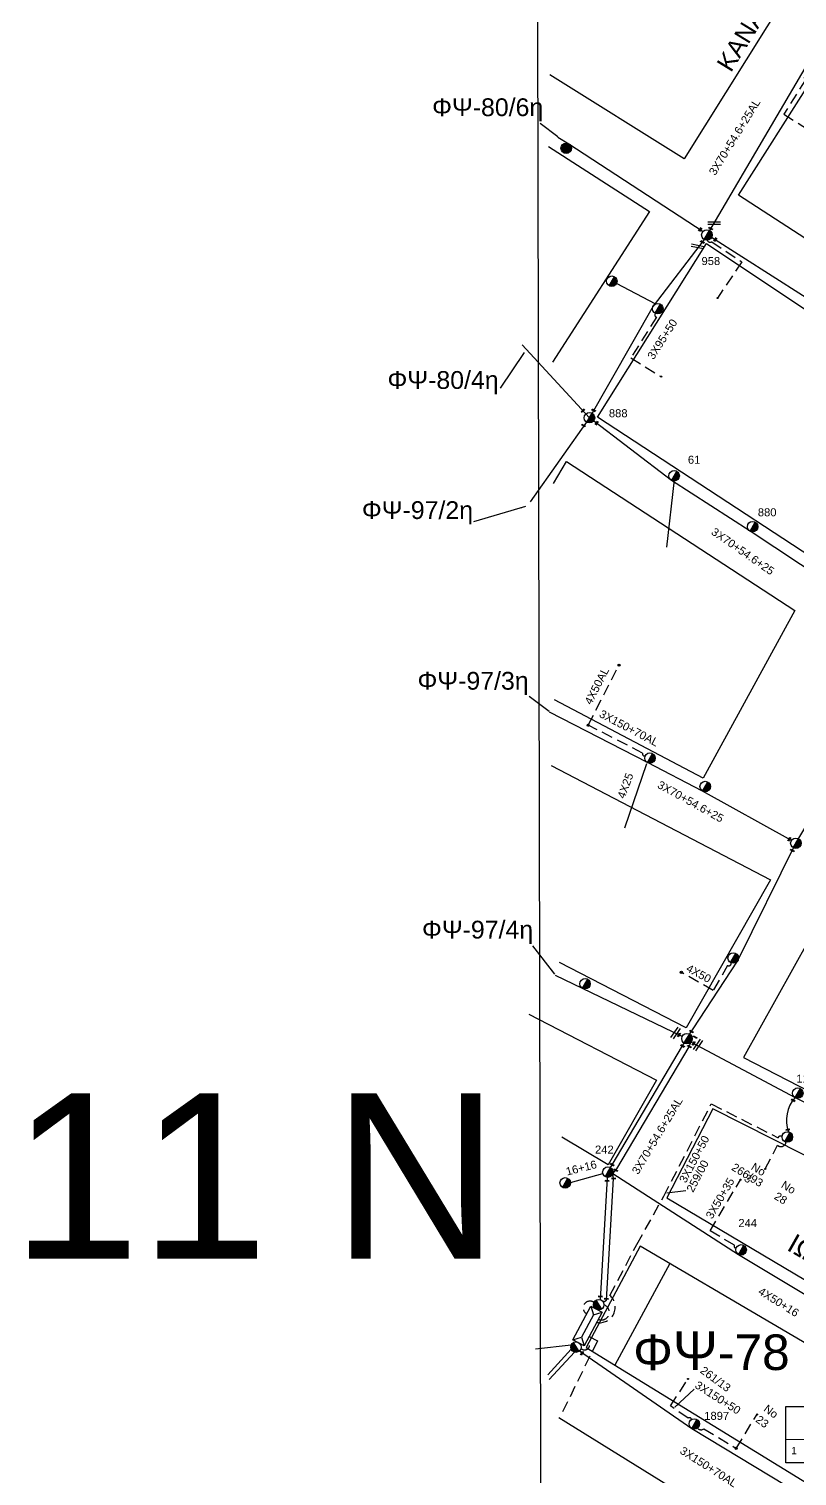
# Model space of a CAD drawing. Header units: millimetres. Extents: x 771 to 3391, y 686 to 1835.
# Drawn here: x 771.3 to 943.9, y 1215.3 to 1540.7 of the extents above; entities that cross this region are included whole.
import ezdxf

# ---------------------------------------------------------------- set-up
doc = ezdxf.new("R2010")
doc.units = ezdxf.units.MM
doc.linetypes.add('DASHED', pattern=[19.05, 12.7, -6.35])
for name, color, linetype in [('Pillar OTE', 7, 'Continuous'), ('Άγνωστα', 7, 'Continuous'), ('Γυμνά εναέρια ΧΤ και ΦΟΠ (3Φ)   4x50+16AL', 7, 'Continuous'), ('Εναέρια παροχή ΧΤ 4x25', 7, 'SYN_LINE'), ('Επιγραφές - Σχήματα', 7, 'Continuous'), ('Καλωδια Χ.Τ. 3x50+35', 7, 'Continuous'), ('Καλωδια ΧΤ  3X95+50', 7, 'Continuous'), ('Καλώδια ΧΤ   3x150+50CU', 7, 'DASHED'), ('Καλώδια ΧΤ   3x150+70AL', 7, 'DASHED'), ('Μηχανική τομή', 7, 'Continuous'), ('Στύλος Ξύλινος', 7, 'Continuous'), ('Στύλος Ξύλινος @ 1', 7, 'Continuous'), ('Στύλος ΦΜ', 7, 'Continuous'), ('Στύλος ΦΜ @ 1', 7, 'Continuous'), ('Συνδέσεις', 7, 'Continuous'), ('Συνεστραμμένα ΧΤ   3x70+54.6+25 AL', 7, 'SYN_LINE'), ('Τομή', 7, 'Continuous'), ('Υποσταθμός εναέριος 2 στύλων', 7, 'Continuous'), ('Υποσταθμός πόλεως', 7, 'Continuous'), ('Υπόβαθρο ΔΕΗ', 7, 'Continuous'), ('Υπόγεια καλώδια Παροχών ΧΤ   4x50AL', 7, 'DASHED')]:
    doc.layers.add(name, color=color, linetype=linetype)
doc.styles.add('arial', font='ARIAL.TTF')
doc.styles.get("Standard").update_dxf_attribs({"font": 'ARIAL.TTF'})
doc.linetypes.add('SYN_LINE', pattern='A,0.5,-0.0001,["/\\/\\/\\/",Standard,S=0.1,R=0,X=0,Y=-0.05],-0.25', length=0.7501)
doc.dimstyles.new('ISO-25', dxfattribs={"dimtxt": 2.5, "dimasz": 2.5, "dimexe": 1.25, "dimexo": 0.625, "dimtad": 1, "dimtxsty": 'Standard', "dimcen": 2.5, "dimadec": 0, "dimazin": 0, "dimtfac": 1, "dimtmove": 0, "dimatfit": 3, "dimfxl": 1, "dimarcsym": 0})

# ---------------------------------------------------------------- blocks, each defined once
blk = doc.blocks.new('ΥΠΑΡΧΩΝ ΤΣΙΜΕΝΤΕΝΙΟΣ ΣΤΥΛΟΣ')
at = {"layer": 'Στύλος ΦΜ'}
blk.add_hatch(color=7, dxfattribs=at).paths.add_polyline_path([(-1.29, -2.28, 0.574793), (2.62, 0, 0.268822), (1.3, 2.27)])
at = {"layer": 'Στύλος ΦΜ', "color": 7}
blk.add_line((-1.29, -2.28), (1.3, 2.27), dxfattribs=at)
blk.add_circle((0, 0), 2.62, dxfattribs=at)
at = {"layer": 'Στύλος ΦΜ', "flags": 4}
for tag, p in [('ΑΡΙΘΜΟΣ', (-4.68, 8.05)), ('ΤΥΠΟΣ', (-4.91, 3.03))]:
    blk.add_attdef(tag, p, '', height=4, dxfattribs=at)
blk = doc.blocks.new('ΜΗΧΑΝΙΚΗ ΤΟΜΗ')
at = {"layer": 'Μηχανική τομή', "ltscale": 40}
for p, q in [((-1.9, 0.8), (1.9, 0.8)), ((1.9, 0), (-1.9, 0))]:
    blk.add_line(p, q, dxfattribs=at)
blk = doc.blocks.new('ΤΟΜΗ')
at = {"layer": 'Τομή', "ltscale": 40}
for p, q in [((-5.7, 0), (5.7, 0)), ((5.7, -2.3), (-5.7, -2.3))]:
    blk.add_line(p, q, dxfattribs=at)
blk = doc.blocks.new('ΥΠΑΡΧΩΝ ΞΥΛΙΝΟΣ ΣΤΥΛΟΣ')
at = {"layer": 'Στύλος Ξύλινος'}
h = blk.add_hatch(color=7, dxfattribs=at)
h.paths.add_polyline_path([(-2.62, 0, 0.270008), (-1.29, -2.28), (1.3, 2.27, 0.576266)])
h.paths.add_polyline_path([(-1.29, -2.28, 0.574793), (2.62, 0, 0.268822), (1.3, 2.27)])
at = {"layer": 'Στύλος Ξύλινος', "color": 7}
blk.add_line((-1.29, -2.28), (1.3, 2.27), dxfattribs=at)
blk.add_circle((0, 0), 2.62, dxfattribs=at)
at = {"layer": 'Στύλος Ξύλινος', "flags": 4}
for tag, p in [('ΑΡΙΘΜΟΣ', (-4.91, 8.6)), ('ΤΥΠΟΣ', (-4.85, 3.39))]:
    blk.add_attdef(tag, p, '', height=4, dxfattribs=at)
blk = doc.blocks.new('_ΣΥΝΔΕΣΗ')
at = {"layer": 'Συνδέσεις', "linetype": 'SYN_LINE', "ltscale": 40}
blk.add_hatch(color=256, dxfattribs=at).paths.add_polyline_path([(0.5, -0.01, 1), (-0.5, -0.01, 1)])
at = {"layer": 'Συνδέσεις'}
blk.add_circle((0, -0.01), 0.5, dxfattribs=at)
blk = doc.blocks.new('ΥΠΟΣΤΑΘΜΟΣ ΕΝΑΕΡΙΟΣ ΕΠΙ 2 ΣΤΥΛΩΝ')
at = {"layer": 'Υποσταθμός εναέριος 2 στύλων', "linetype": 'Continuous'}
for points in [[(-11.97, -2.11, 0.574793), (-8.45, -0.07, 0.268822), (-9.64, 1.98)], [(9.68, -2.15, 0.574793), (13.19, -0.1, 0.268822), (12.01, 1.95)]]:
    blk.add_hatch(color=256, dxfattribs=at).paths.add_polyline_path(points)
for p, q in [((-11.97, -2.11), (-9.64, 1.98)), ((9.68, -2.15), (12.01, 1.95))]:
    blk.add_line(p, q, dxfattribs=at)
for centre in [(-10.81, -0.07), (10.84, -0.1)]:
    blk.add_circle(centre, 2.36, dxfattribs=at)
at = {"layer": 'Υποσταθμός πόλεως', "linetype": 'Continuous', "ltscale": 40}
blk.add_lwpolyline([(-8.57, 2.82), (8.57, 2.82), (8.57, -2.82), (-8.57, -2.82)], close=True, dxfattribs=at)
for points in [[(-5.75, 0), (-8.57, 2.82)], [(-8.57, -2.82), (-5.75, 0)], [(-5.75, 0), (5.75, 0)], [(5.75, 0), (8.57, 2.82)], [(8.57, -2.82), (5.75, 0)]]:
    blk.add_lwpolyline(points, dxfattribs=at)
at = {"layer": 'Υποσταθμός εναέριος 2 στύλων', "ltscale": 40, "flags": 1}
for tag, p in [('ΜΕΤΑΣΧΗΜΑΤΙΣΜΟΣ', (14.09, 2.51)), ('ΙΣΧΥΣ', (14.07, -0.28)), ('ΑΡΙΘΜΟΣ', (14.19, -3))]:
    blk.add_attdef(tag, p, '', height=1.8, dxfattribs=at)

msp = doc.modelspace()

# ---------------------------------------------------------------- linework, layer by layer
at = {"layer": 'Pillar OTE', "ltscale": 40}
for points in [[(941.30901, 1218.24465), (941.30981, 1230.88494), (971.64288, 1230.88304), (971.64209, 1218.21529), (941.30901, 1218.24558)], [(941.30935, 1223.52737), (971.64242, 1223.49791)]]:
    msp.add_lwpolyline(points, dxfattribs=at)
at = {"layer": 'Άγνωστα', "color": 1, "linetype": 'DASHED', "ltscale": 0.2}
msp.add_lwpolyline([(923.57601, 1493.50542, 0.56354898), (924.70643, 1492.83405), (931.44983, 1488.33312), (926.00896, 1480.17173)], format="xyb", dxfattribs=at)
at = {"layer": 'Άγνωστα', "color": 30, "linetype": 'SYN_LINE', "ltscale": 8}
msp.add_lwpolyline([(912.1403, 1478.79639), (903.27814, 1483.4196)], dxfattribs=at)
at = {"layer": 'Άγνωστα', "color": 27}
msp.add_lwpolyline([(916.27607, 1439.30177), (914.51474, 1424.13828)], dxfattribs=at)
at = {"layer": 'Άγνωστα', "color": 173}
msp.add_lwpolyline([(918.07175, 1314.14197), (889.5981, 1327.84934)], dxfattribs=at)
at = {"layer": 'Άγνωστα', "color": 151, "linetype": 'DASHED', "ltscale": 0.2}
msp.add_lwpolyline([(936.72235, 1284.33061), (939.46093, 1289.66505), (939.46093, 1289.66505, 0.59831386), (941.39622, 1290.36723)], format="xyb", dxfattribs=at)
at = {"layer": 'Άγνωστα', "linetype": 'Continuous', "ltscale": 0.2}
msp.add_lwpolyline([(892.94387, 1281.24586), (900.22235, 1283.29829)], dxfattribs=at)
at = {"layer": 'Γυμνά εναέρια ΧΤ και ΦΟΠ (3Φ)   4x50+16AL', "color": 30, "linetype": 'Continuous', "ltscale": 0.2}
msp.add_lwpolyline([(902.49679, 1283.32547), (930.71778, 1265.10843), (964.56617, 1244.76932), (989.6539, 1229.91849), (1012.92848, 1218.49079)], dxfattribs=at)
at = {"layer": 'Εναέρια παροχή ΧΤ 4x25', "color": 2, "ltscale": 20}
msp.add_lwpolyline([(910.05054, 1375.45557), (905.07738, 1360.9631)], dxfattribs=at)
at = {"layer": 'Καλωδια Χ.Τ. 3x50+35', "color": 133, "linetype": 'DASHED', "ltscale": 0.2}
msp.add_lwpolyline([(945.89235, 1530.25991, 0.66898005), (945.76291, 1529.27176), (940.87851, 1521.55727), (953.70453, 1513.43654)], format="xyb", dxfattribs=at)
at = {"layer": 'Καλωδια Χ.Τ. 3x50+35', "color": 30, "linetype": 'DASHED', "ltscale": 0.2}
msp.add_lwpolyline([(930.20345, 1266.56572, -0.711250848), (929.78376, 1267.19952), (924.34078, 1270.43477), (931.16623, 1281.9179)], format="xyb", dxfattribs=at)
at = {"layer": 'Καλωδια ΧΤ  3X95+50', "color": 30, "linetype": 'DASHED', "ltscale": 0.2}
msp.add_lwpolyline([(912.0686, 1476.71815, 0.651538882), (912.2767, 1475.90795), (906.54098, 1466.77046), (913.33936, 1462.50302)], format="xyb", dxfattribs=at)
at = {"layer": 'Καλώδια ΧΤ   3x150+50CU', "color": 151, "linetype": 'DASHED', "ltscale": 0.2}
msp.add_lwpolyline([(901.79276, 1255.9039), (907.87369, 1267.3736), (913.92718, 1278.18368), (924.59652, 1298.94884), (939.60359, 1291.34523, -0.514424157), (940.51721, 1291.60774)], format="xyb", dxfattribs=at)
at = {"layer": 'Καλώδια ΧΤ   3x150+50CU', "color": 173, "linetype": 'DASHED', "ltscale": 0.2}
msp.add_lwpolyline([(897.11973, 1246.66985), (898.99237, 1245.64695), (890.71386, 1228.74178)], dxfattribs=at)
at = {"layer": 'Καλώδια ΧΤ   3x150+50CU', "color": 27, "linetype": 'DASHED', "ltscale": 0.2}
msp.add_lwpolyline([(920.12888, 1227.97336, 0.63246615), (919.41266, 1228.28605), (915.41832, 1231.04709), (919.36827, 1237.11205)], format="xyb", dxfattribs=at)
at = {"layer": 'Καλώδια ΧΤ   3x150+50CU', "color": 6, "linetype": 'DASHED', "ltscale": 0.2}
msp.add_arc((897.31909, 1253.08749), 1.51745, 52.8673344, 243.2561675, dxfattribs=at)
at = {"layer": 'Καλώδια ΧΤ   3x150+50CU', "color": 30, "linetype": 'DASHED', "ltscale": 0.2}
for centre, radius, start, end in [((899.50978, 1253.25215), 3.4991, 259.168866, 49.2737965), ((899.93049, 1252.11966), 1.74407, 244.9236086, 71.5874083)]:
    msp.add_arc(centre, radius, start, end, dxfattribs=at)
at = {"layer": 'Καλώδια ΧΤ   3x150+50CU', "color": 27, "linetype": 'DASHED', "ltscale": 0.2}
msp.add_arc((896.12684, 1244.78977), 1.14672, 225.4268005, 62.4339614, dxfattribs=at)
at = {"layer": 'Καλώδια ΧΤ   3x150+70AL', "color": 2, "linetype": 'DASHED', "ltscale": 0.2}
msp.add_lwpolyline([(909.73431, 1377.21176, -0.58631317), (909.12719, 1377.86195), (896.9305, 1384.14952)], format="xyb", dxfattribs=at)
at = {"layer": 'Καλώδια ΧΤ   3x150+70AL', "color": 27, "linetype": 'DASHED', "ltscale": 0.2}
msp.add_lwpolyline([(921.48321, 1226.04772, 0.399028796), (922.91965, 1225.89251), (930.19269, 1221.49925)], format="xyb", dxfattribs=at)
at = {"layer": 'Συνεστραμμένα ΧΤ   3x70+54.6+25 AL', "color": 133, "linetype": 'SYN_LINE', "ltscale": 20}
msp.add_lwpolyline([(963.00218, 1556.51997), (945.58503, 1531.86084), (924.20099, 1495.37934)], dxfattribs=at)
at = {"layer": 'Συνεστραμμένα ΧΤ   3x70+54.6+25 AL', "color": 1, "ltscale": 20}
for points in [[(890.11844, 1516.36247), (892.57732, 1514.88066), (922.74642, 1495.16905)], [(924.66703, 1493.85326), (958.75522, 1472.15864), (977.06256, 1460.30894), (1002.82434, 1441.93559)]]:
    msp.add_lwpolyline(points, dxfattribs=at)
at = {"layer": 'Συνεστραμμένα ΧΤ   3x70+54.6+25 AL', "color": 30, "linetype": 'SYN_LINE', "ltscale": 20}
for points in [[(923.02437, 1493.33879), (911.56073, 1478.38923), (897.21513, 1453.267), (883.91907, 1434.35727)], [(900.31603, 1254.40487), (901.04286, 1254.83744), (902.63667, 1282.19968), (902.49679, 1283.32547), (903.38949, 1284.38), (919.62091, 1311.78368), (920.02372, 1312.86059), (920.05135, 1312.8931)]]:
    msp.add_lwpolyline(points, dxfattribs=at)
at = {"layer": 'Συνεστραμμένα ΧΤ   3x70+54.6+25 AL', "color": 27, "linetype": 'SYN_LINE', "ltscale": 20}
for points in [[(966.18447, 1397.50216), (950.18405, 1416.60401), (933.30127, 1427.73363), (915.6606, 1439.17571), (897.21513, 1453.267), (882.11595, 1469.66715)], [(894.97265, 1243.39634), (920.19261, 1225.96328), (962.64736, 1200.31858), (990.96012, 1181.48156)]]:
    msp.add_lwpolyline(points, dxfattribs=at)
at = {"layer": 'Συνεστραμμένα ΧΤ   3x70+54.6+25 AL', "color": 6, "linetype": 'SYN_LINE', "ltscale": 20}
msp.add_lwpolyline([(899.68644, 1254.91645), (901.35818, 1283.61665), (919.13531, 1313.62997), (930.48465, 1331.07955), (943.59599, 1357.56409), (956.07946, 1378.50555), (966.60462, 1395.85739)], dxfattribs=at)
at = {"layer": 'Συνεστραμμένα ΧΤ   3x70+54.6+25 AL', "color": 2, "linetype": 'SYN_LINE', "ltscale": 20}
msp.add_lwpolyline([(942.58749, 1358.17744), (922.64248, 1369.30029), (910.22603, 1375.70115), (888.2383, 1387.03612)], dxfattribs=at)
at = {"layer": 'Συνεστραμμένα ΧΤ   3x70+54.6+25 AL', "color": 151, "linetype": 'SYN_LINE', "ltscale": 20}
msp.add_lwpolyline([(920.03666, 1312.87581), (943.44341, 1300.36895), (966.58972, 1288.62559), (998.50774, 1272.03849), (1025.37903, 1259.22699)], dxfattribs=at)
at = {"layer": 'Συνεστραμμένα ΧΤ   3x70+54.6+25 AL', "color": 2, "linetype": 'SYN_LINE', "ltscale": 8}
msp.add_lwpolyline([(893.08877, 1244.70708), (885.11701, 1243.81523)], dxfattribs=at)
at = {"layer": 'Συνεστραμμένα ΧΤ   3x70+54.6+25 AL', "color": 85, "linetype": 'SYN_LINE', "ltscale": 8}
msp.add_lwpolyline([(893.11133, 1243.77925), (887.88536, 1237.99338)], dxfattribs=at)
at = {"layer": 'Συνεστραμμένα ΧΤ   3x70+54.6+25 AL', "color": 133, "linetype": 'SYN_LINE', "ltscale": 8}
msp.add_lwpolyline([(893.83729, 1243.14335), (888.16451, 1237.01697)], dxfattribs=at)
at = {"layer": 'Συνεστραμμένα ΧΤ   3x70+54.6+25 AL', "color": 151, "linetype": 'SYN_LINE', "ltscale": 8}
msp.add_arc((949.08362, 1295.27182), 7.60216, 137.8954825, 200.1136908, dxfattribs=at)
at = {"layer": 'Υπόβαθρο ΔΕΗ'}
for points in [[(885.09288, 1760.10912), (887.18759, 748.25165)], [(882.7508, 1547.32133), (903.83754, 1571.23842), (925.23776, 1579.3596), (951.0074, 1563.51817), (918.51858, 1511.50209), (888.34965, 1530.37893)], [(930.70866, 1503.3207), (963.80363, 1555.59145), (994.05737, 1538.02138), (962.26038, 1482.85689), (930.70866, 1503.3207)], [(888.04187, 1514.23989), (910.69462, 1499.60637), (888.8973, 1465.7337)], [(899.053, 1453.40924), (923.53832, 1492.41639), (992.36737, 1446.47599), (969.9676, 1406.93517), (899.053, 1453.40924)], [(889.13685, 1438.47578), (892.02571, 1443.43924), (943.33395, 1409.9137), (922.76945, 1372.17447), (889.35901, 1389.83305)], [(888.60766, 1375.0759), (937.93311, 1349.33514), (918.96137, 1316.05255), (890.50271, 1330.7371)], [(931.80535, 1309.42578), (1025.91931, 1260.86491), (1044.12757, 1291.1475), (950.16868, 1342.38712), (931.80535, 1309.42578)], [(883.59474, 1319.11106), (912.27066, 1304.31488), (901.3991, 1285.24263), (891.02722, 1291.44622)], [(918.96157, 1316.05291), (918.96157, 1316.05291)], [(914.6322, 1277.80531), (1003.66231, 1224.88669), (1019.35152, 1250.07095), (924.94249, 1297.87167), (914.6322, 1277.80531)], [(908.57619, 1266.99075), (896.49873, 1244.21055), (983.04981, 1190.98366), (997.36152, 1214.76111), (908.57619, 1266.99075)], [(915.29922, 1263.0358), (902.95755, 1240.23853)], [(891.01491, 1202.73512), (968.91499, 1167.86583), (969.95772, 1169.49616), (973.94728, 1176.47034), (890.30189, 1228.37724)]]:
    msp.add_lwpolyline(points, dxfattribs=at)
at = {"layer": 'Υπόγεια καλώδια Παροχών ΧΤ   4x50AL', "color": 2, "linetype": 'DASHED', "ltscale": 0.2}
msp.add_lwpolyline([(896.9305, 1384.14952), (903.87588, 1397.62226)], dxfattribs=at)
at = {"layer": 'Υπόγεια καλώδια Παροχών ΧΤ   4x50AL', "color": 6, "linetype": 'DASHED', "ltscale": 0.2}
msp.add_lwpolyline([(929.07324, 1330.67601, -0.645599322), (928.2671, 1330.09002), (925.05062, 1324.44728), (917.83537, 1328.56012)], format="xyb", dxfattribs=at)
at = {"layer": 'Υπόγεια καλώδια Παροχών ΧΤ   4x50AL', "color": 27, "linetype": 'DASHED', "ltscale": 0.2}
msp.add_lwpolyline([(930.19269, 1221.49925), (934.80803, 1229.01084)], dxfattribs=at)

# ---------------------------------------------------------------- block references
at = {"layer": 'Μηχανική τομή'}
for p, xscale, yscale, zscale, rotation in [((922.19305, 1495.5306), 0.249999999999919, 0.249999999999919, 0.249999999999919, 54.49615168295795), ((924.41727, 1495.74831), 0.2500000000002005, 0.2500000000002005, 0.2500000000002005, 331.5446991727721), ((925.59173, 1493.26476), 0.249999999999919, 0.249999999999919, 0.249999999999919, 54.49615168295795), ((922.54189, 1492.70113), 0.2500000000002005, 0.2500000000002005, 0.2500000000002005, 331.5446991727721), ((895.82035, 1454.78196), 0.249999999999919, 0.249999999999919, 0.249999999999919, 40.91104552096828), ((898.11886, 1454.84898), 0.2500000000002005, 0.2500000000002005, 0.2500000000002005, 331.5446991727721), ((895.82337, 1451.40792), 0.2500000000002005, 0.2500000000002005, 0.2500000000002005, 331.5446991727721), ((898.90246, 1452.0008), 0.249999999999919, 0.249999999999919, 0.249999999999919, 55.57602775979534), ((942.21194, 1358.42516), 0.249999999999919, 0.249999999999919, 0.249999999999919, 60.51731428412965), ((942.74498, 1355.84072), 0.2500000000002005, 0.2500000000002005, 0.2500000000002005, 331.5446991727721), ((917.41837, 1314.45651), 0.249999999999919, 0.249999999999919, 0.249999999999919, 60.51731428412965), ((920.10103, 1315.13824), 0.2500000000002005, 0.2500000000002005, 0.2500000000002005, 331.5446991727721), ((918.10938, 1311.89788), 0.2500000000002005, 0.2500000000002005, 0.2500000000002005, 331.5446991727721), ((919.62091, 1311.78368), 0.2500000000002005, 0.2500000000002005, 0.2500000000002005, 331.5446991727721), ((920.73954, 1312.50025), 0.249999999999919, 0.249999999999919, 0.249999999999919, 60.51731428412965), ((920.90329, 1313.86491), 0.2500000000002005, 0.2500000000002005, 0.2500000000002005, 331.5446991727721), ((942.94023, 1299.67798), 0.2500000000002005, 0.2500000000002005, 0.2500000000002005, 331.5446991727721), ((941.81247, 1293.05301), 0.2500000000002005, 0.2500000000002005, 0.2500000000002005, 9.62340053984401), ((902.2677, 1285.19344), 0.2500000000002005, 0.2500000000002005, 0.2500000000002005, 331.5446991727721), ((902.64269, 1282.09136), 0.2500000000002005, 0.2500000000002005, 0.2500000000002005, 357.7855452417418), ((903.08953, 1283.96148), 0.2500000000002005, 0.2500000000002005, 0.2500000000002005, 331.5446991727721), ((901.1763, 1281.54804), 0.2500000000002005, 0.2500000000002005, 0.2500000000002005, 354.6634221179929), ((899.66089, 1255.53179), 0.2500000000002005, 0.2500000000002005, 0.2500000000002005, 354.6634221179929), ((900.99177, 1255.0143), 0.2500000000002005, 0.2500000000002005, 0.2500000000002005, 354.6634221179929), ((895.6147, 1242.86602), 0.249999999999919, 0.249999999999919, 0.249999999999919, 60.51731428412965)]:
    msp.add_blockref('ΜΗΧΑΝΙΚΗ ΤΟΜΗ', p, dxfattribs=dict(at, xscale=xscale, yscale=yscale, zscale=zscale, rotation=rotation))
at = {"layer": 'Στύλος Ξύλινος @ 1', "ltscale": 40, "xscale": 0.4499999999998181, "yscale": 0.4499999999998181, "zscale": 0.4499999999998181}
msp.add_blockref('ΥΠΑΡΧΩΝ ΞΥΛΙΝΟΣ ΣΤΥΛΟΣ', (891.99176, 1513.85877), dxfattribs=at)
at = {"layer": 'Στύλος ΦΜ @ 1', "ltscale": 40}
ref = msp.add_blockref('ΥΠΑΡΧΩΝ ΤΣΙΜΕΝΤΕΝΙΟΣ ΣΤΥΛΟΣ', (923.60541, 1494.36326), dxfattribs=dict(at, xscale=0.4499999999998181, yscale=0.4499999999998181, zscale=0.4499999999998181))
ref.add_attrib('ΤΥΠΟΣ', '958', (922.4012, 1487.60555), dxfattribs={"layer": 'Στύλος ΦΜ', "height": 1.8, "flags": 4})
at = {"layer": 'Στύλος ΦΜ @ 1', "ltscale": 40, "xscale": 0.4499999999998181, "yscale": 0.4499999999998181, "zscale": 0.4499999999998181}
for p in [(902.23392, 1483.96434), (912.57079, 1477.78348), (910.80706, 1376.72562), (923.22352, 1370.32476), (943.59373, 1357.56538), (929.52573, 1331.76338), (896.23501, 1325.98463), (919.13296, 1313.6311), (941.69071, 1291.50759), (891.76686, 1281.20379)]:
    msp.add_blockref('ΥΠΑΡΧΩΝ ΤΣΙΜΕΝΤΕΝΙΟΣ ΣΤΥΛΟΣ', p, dxfattribs=at)
at = {"layer": 'Στύλος ΦΜ @ 1', "ltscale": 40}
ref = msp.add_blockref('ΥΠΑΡΧΩΝ ΤΣΙΜΕΝΤΕΝΙΟΣ ΣΤΥΛΟΣ', (897.21287, 1453.26829), dxfattribs=dict(at, xscale=0.4499999999998181, yscale=0.4499999999998181, zscale=0.4499999999998181))
ref.add_attrib('ΤΥΠΟΣ', '888', (901.5863, 1453.37652), dxfattribs={"layer": 'Στύλος ΦΜ', "height": 1.8, "flags": 4})
ref = msp.add_blockref('ΥΠΑΡΧΩΝ ΤΣΙΜΕΝΤΕΝΙΟΣ ΣΤΥΛΟΣ', (916.24163, 1440.20018), dxfattribs=dict(at, xscale=0.4499999999998181, yscale=0.4499999999998181, zscale=0.4499999999998181))
ref.add_attrib('ΤΥΠΟΣ', '61', (919.33555, 1442.91707), dxfattribs={"layer": 'Στύλος ΦΜ', "height": 1.8, "flags": 4})
ref = msp.add_blockref('ΥΠΑΡΧΩΝ ΤΣΙΜΕΝΤΕΝΙΟΣ ΣΤΥΛΟΣ', (933.8823, 1428.7581), dxfattribs=dict(at, xscale=0.4499999999998181, yscale=0.4499999999998181, zscale=0.4499999999998181))
ref.add_attrib('ΤΥΠΟΣ', '880', (935.05445, 1431.09761), dxfattribs={"layer": 'Στύλος ΦΜ', "height": 1.8, "flags": 4})
ref = msp.add_blockref('ΥΠΑΡΧΩΝ ΤΣΙΜΕΝΤΕΝΙΟΣ ΣΤΥΛΟΣ', (944.02444, 1301.39342), dxfattribs=dict(at, xscale=0.4499999999998181, yscale=0.4499999999998181, zscale=0.4499999999998181))
ref.add_attrib('ΤΥΠΟΣ', '11', (943.71172, 1303.76021), dxfattribs={"layer": 'Στύλος ΦΜ', "height": 1.8, "flags": 4})
ref = msp.add_blockref('ΥΠΑΡΧΩΝ ΤΣΙΜΕΝΤΕΝΙΟΣ ΣΤΥΛΟΣ', (901.35591, 1283.61794), dxfattribs=dict(at, xscale=0.4499999999998181, yscale=0.4499999999998181, zscale=0.4499999999998181))
ref.add_attrib('ΤΥΠΟΣ', '242', (898.46385, 1287.77766), dxfattribs={"layer": 'Στύλος ΦΜ', "height": 1.8, "flags": 4})
ref = msp.add_blockref('ΥΠΑΡΧΩΝ ΤΣΙΜΕΝΤΕΝΙΟΣ ΣΤΥΛΟΣ', (931.29881, 1266.1329), dxfattribs=dict(at, xscale=0.4499999999998181, yscale=0.4499999999998181, zscale=0.4499999999998181))
ref.add_attrib('ΤΥΠΟΣ', '244', (930.68045, 1271.26389), dxfattribs={"layer": 'Στύλος ΦΜ', "height": 1.8, "flags": 4})
ref = msp.add_blockref('ΥΠΑΡΧΩΝ ΤΣΙΜΕΝΤΕΝΙΟΣ ΣΤΥΛΟΣ', (920.77364, 1226.98775), dxfattribs=dict(at, xscale=0.4499999999998181, yscale=0.4499999999998181, zscale=0.4499999999998181))
ref.add_attrib('ΤΥΠΟΣ', '1897', (923.00749, 1227.90829), dxfattribs={"layer": 'Στύλος ΦΜ', "height": 1.8, "flags": 4})
at = {"layer": 'Συνδέσεις'}
for p, xscale, yscale, zscale in [((926.01035, 1480.17382), 0.25, 0.25, 0.25), ((913.33936, 1462.50302), 0.25, 0.25, 0.25), ((903.87588, 1397.62226), 0.4777242751394019, 0.4777242751394019, 0.4777242751394019), ((896.91179, 1384.11323), 0.4777242751394019, 0.4777242751394019, 0.4777242751394019), ((917.87168, 1328.5468), 0.4777242751394019, 0.4777242751394019, 0.4777242751394019), ((936.72235, 1284.33061), 0.25, 0.25, 0.25), ((931.16623, 1281.9179), 0.25, 0.25, 0.25), ((919.36827, 1237.11205), 0.25, 0.25, 0.25), ((934.88457, 1229.11317), 0.25, 0.25, 0.25), ((930.19269, 1221.49925), 0.4777242751394019, 0.4777242751394019, 0.4777242751394019)]:
    msp.add_blockref('_ΣΥΝΔΕΣΗ', p, dxfattribs=dict(at, xscale=xscale, yscale=yscale, zscale=zscale))
at = {"layer": 'Τομή', "xscale": 0.25, "yscale": 0.25, "zscale": 0.25}
msp.add_blockref('ΤΟΜΗ', (925.21388, 1497.28653), dxfattribs=at)
at = {"layer": 'Τομή'}
for p, xscale, yscale, zscale, rotation in [((921.57857, 1492.07203), 0.25, 0.25, 0.25, 347.9267687945376), ((916.3201, 1315.05925), 0.2499999999999999, 0.2499999999999999, 0.2499999999999999, 55.83251641123591), ((921.36098, 1312.36364), 0.25, 0.25, 0.25, 55.83251641123591)]:
    msp.add_blockref('ΤΟΜΗ', p, dxfattribs=dict(at, xscale=xscale, yscale=yscale, zscale=zscale, rotation=rotation))
at = {"layer": 'Υποσταθμός εναέριος 2 στύλων', "xscale": 0.5, "yscale": 0.5, "zscale": 0.5, "rotation": 241.8410456504147}
msp.add_blockref('ΥΠΟΣΤΑΘΜΟΣ ΕΝΑΕΡΙΟΣ ΕΠΙ 2 ΣΤΥΛΩΝ', (896.78291, 1249.02349), dxfattribs=at)

# ---------------------------------------------------------------- texts
at = {"ltscale": 40, "char_height": 4, "width": 64.8866414, "attachment_point": 1, "style": 'arial'}
for s, insert, rotation in [('KANAPH', (925.59487, 1532.83155), 58.4278322), ('{\\H1.083x;ΙΩΝΙΑΣ}', (943.46524, 1269.97531), 330.4658842)]:
    msp.add_mtext(s, dxfattribs=dict(at, insert=insert, rotation=rotation))
at = {"ltscale": 40, "insert": (767.31834, 1301.3225), "char_height": 37.162172, "width": 427.7952412, "attachment_point": 1, "style": 'arial'}
msp.add_mtext('11 Ν', dxfattribs=at)
at = {"ltscale": 30, "insert": (942.55518, 1221.80597), "char_height": 1.63441, "width": 11.2572904, "attachment_point": 1}
msp.add_mtext('1', dxfattribs=at)
at = {"layer": 'Άγνωστα', "color": 7, "char_height": 1.8, "attachment_point": 1}
for s, gutter_width, insert, rotation in [('3X95+50', 12.5, (910.09556, 1467.14689), 57.3817289), ('3X70+54.6+25', 12.5, (925.43641, 1428.68015), 325.1238696), ('4X50AL', 12.5, (896.00388, 1389.39639), 62.722608), ('4X50', 12.5, (919.62783, 1330.47986), 331.539985), ('3X150+50', 12.5, (917.26575, 1281.86039), 62.103661), ('16+16', 1.88396, (891.73954, 1284.57305), 14.3052148), ('259/00', 12.5, (918.90715, 1279.75138), 62.103661), ('266/93', 2.1448, (929.92247, 1285.74789), 328.3358313), ('3X50+35', 12.5, (923.22493, 1273.82148), 59.6524774), ('261/13', 1.88396, (922.99552, 1240.09207), 323.6127796)]:
    msp.add_mtext_dynamic_manual_height_columns(s, width=1.8, gutter_width=gutter_width, heights=[0.04535], dxfattribs=dict(at, insert=insert, rotation=rotation))
at = {"layer": 'Άγνωστα', "color": 7}
note = msp.add_mtext_dynamic_manual_height_columns('No ', width=1.8, gutter_width=2.1448, heights=[0.04535, 0], dxfattribs=dict(at, insert=(930.95107, 1287.92469), char_height=1.8, attachment_point=1, rotation=328.3358313))
for column, words in zip(note.columns.linked_columns, ['3']):
    column.text = words
note = msp.add_mtext_dynamic_manual_height_columns('No ', width=1.8, gutter_width=2.1448, heights=[0.04535, 0], dxfattribs=dict(at, insert=(937.70932, 1283.87853), char_height=1.8, attachment_point=1, rotation=328.3358313))
for column, words in zip(note.columns.linked_columns, ['28']):
    column.text = words
note = msp.add_mtext_dynamic_manual_height_columns('No ', width=1.8, gutter_width=1.88396, heights=[0.04535, 0], dxfattribs=dict(at, insert=(934.28885, 1233.66237), char_height=1.8, attachment_point=1, rotation=323.6127796))
for column, words in zip(note.columns.linked_columns, ['23']):
    column.text = words
at = {"layer": 'Γυμνά εναέρια ΧΤ και ΦΟΠ (3Φ)   4x50+16AL', "color": 7, "insert": (935.90856, 1257.85099), "char_height": 1.8, "attachment_point": 1, "rotation": 328.042606}
msp.add_mtext_dynamic_manual_height_columns('4X50+16', width=1.8, gutter_width=12.5, heights=[0.04535], dxfattribs=at)
at = {"layer": 'Εναέρια παροχή ΧΤ 4x25', "color": 7, "insert": (903.42393, 1368.07493), "char_height": 1.8, "attachment_point": 1, "rotation": 69.7633707}
msp.add_mtext_dynamic_manual_height_columns('4X25', width=1.8, gutter_width=12.5, heights=[0.04535], dxfattribs=at)
at = {"layer": 'Επιγραφές - Σχήματα', "ltscale": 0.2, "char_height": 4, "width": 19.6718533, "attachment_point": 1}
for s, insert in [('ΦΨ-80/6η', (861.86639, 1525.09167)), ('ΦΨ-80/4η', (851.83599, 1463.75136)), ('ΦΨ-97/2η', (846.08661, 1434.48956)), ('ΦΨ-97/3η', (858.58368, 1396.10659)), ('ΦΨ-97/4η', (859.59133, 1340.14836))]:
    msp.add_mtext(s, dxfattribs=dict(at, insert=insert))
at = {"layer": 'Καλώδια ΧΤ   3x150+70AL', "color": 7, "char_height": 1.8, "attachment_point": 1}
for s, insert, rotation in [('3X150+70AL', (900.07932, 1387.68415), 332.1643408), ('3X70+54.6+25', (913.17837, 1371.74404), 330.9644646), ('3X150+50', (921.69606, 1236.76797), 327.4492663), ('3X150+70AL', (918.33797, 1222.01348), 327.4492663)]:
    msp.add_mtext_dynamic_manual_height_columns(s, width=1.8, gutter_width=12.5, heights=[0.04535], dxfattribs=dict(at, insert=insert, rotation=rotation))
at = {"layer": 'Συνεστραμμένα ΧΤ   3x70+54.6+25 AL', "color": 7, "char_height": 1.8, "attachment_point": 1}
for insert, rotation in [((923.93517, 1508.54061), 58.3751679), ((906.62234, 1283.86778), 58.9788387)]:
    msp.add_mtext_dynamic_manual_height_columns('3X70+54.6+25AL', width=1.8, gutter_width=12.5, heights=[0.04535], dxfattribs=dict(at, insert=insert, rotation=rotation))
at = {"layer": 'Υπόβαθρο ΔΕΗ', "insert": (907.03865, 1247.77705), "char_height": 8, "attachment_point": 1}
msp.add_mtext_dynamic_manual_height_columns('Φ{\\H1.0833x;Ψ}-78', width=84.657329, gutter_width=12.5, heights=[0], dxfattribs=at)

# ---------------------------------------------------------------- leaders
at = {"layer": 'Επιγραφές - Σχήματα', "ltscale": 40}
for points in [[(890.12628, 1516.45422), (886.17308, 1519.41598)], [(882.55685, 1467.96486), (877.1227, 1459.9406)], [(882.84113, 1433.30532), (871.1272, 1429.84957)], [(888.16951, 1387.23339), (883.66312, 1390.60961)], [(889.44709, 1328.13354), (884.49766, 1334.49597)], [(914.58085, 1278.97142), (918.88474, 1279.45401)], [(916.44088, 1230.72292), (920.74638, 1234.8243)]]:
    msp.add_leader(points, dimstyle='ISO-25', override={"dimasz": 1, "dimtad": 0}, dxfattribs=at)

doc.saveas('drawing.dxf')
